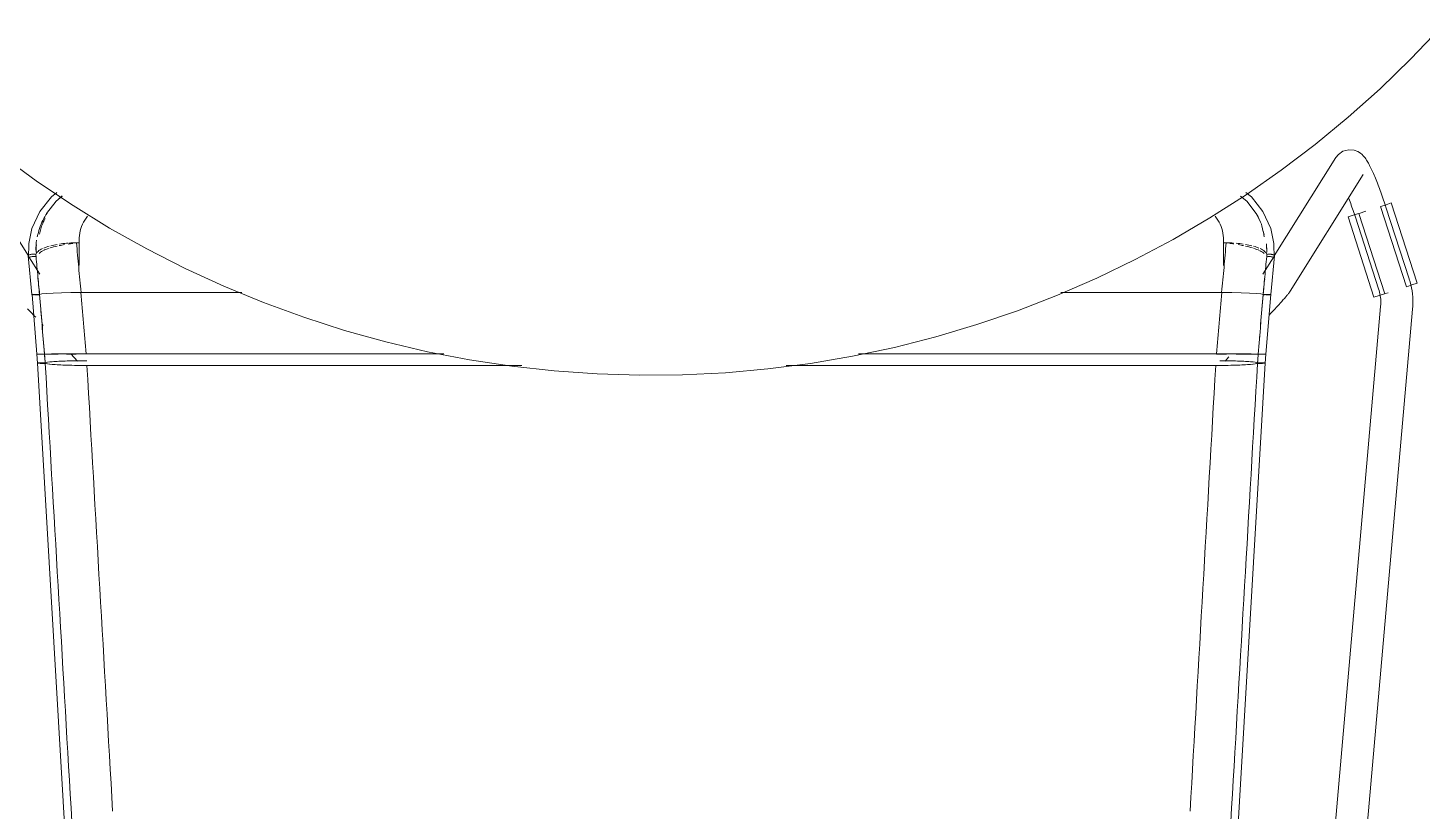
# Model space of a CAD drawing. Header units: millimetres. Extents: x 155927 to 326028, y -36033 to 97293.
# Drawn here: x 173198 to 173719, y 11742 to 12035 of the extents above; entities that cross this region are included whole.
import ezdxf

# ---------------------------------------------------------------- set-up
doc = ezdxf.new("R2010")
doc.units = ezdxf.units.MM
doc.header["$MEASUREMENT"] = 0
doc.layers.add('I-FURN', color=8, linetype='CONTINUOUS', lineweight=9)

msp = doc.modelspace()

# ---------------------------------------------------------------- linework, layer by layer
at = {"layer": 'I-FURN'}
for p, q in [((173715.2, 12023.39), (173726.24, 12034.97)), ((173703.7, 12012.26), (173715.2, 12023.39)), ((173691.77, 12001.61), (173703.7, 12012.26)), ((173679.42, 11991.43), (173691.77, 12001.61)), ((173666.68, 11981.76), (173679.42, 11991.43)), ((173198.42, 11949.76), (173175.39, 11986.53)), ((173188.95, 11986.92), (173201.87, 11977.48)), ((173687.17, 11986.53), (173664.14, 11949.76)), ((173688.07, 11987.65), (173687.17, 11986.53)), ((173688.07, 11987.65), (173689.8, 11988.88)), ((173689.8, 11988.88), (173692.03, 11989.46)), ((173692.03, 11989.46), (173694, 11989.29)), ((173694, 11989.29), (173695.38, 11988.77)), ((173695.38, 11988.77), (173696.29, 11988.2)), ((173696.29, 11988.2), (173696.92, 11987.68)), ((173696.92, 11987.68), (173697.39, 11987.22)), ((173697.39, 11987.22), (173697.76, 11986.79)), ((173697.76, 11986.79), (173698.07, 11986.39)), ((173698.07, 11986.39), (173698.35, 11986)), ((173653.56, 11972.6), (173666.68, 11981.76)), ((173698.35, 11986), (173698.6, 11985.61)), ((173698.6, 11985.61), (173698.84, 11985.22)), ((173698.84, 11985.22), (173699.08, 11984.82)), ((173699.08, 11984.82), (173699.31, 11984.41)), ((173699.31, 11984.41), (173699.54, 11983.98)), ((173699.54, 11983.98), (173699.77, 11983.54)), ((173699.77, 11983.54), (173700, 11983.09)), ((173700, 11983.09), (173700.23, 11982.61)), ((173700.23, 11982.61), (173700.46, 11982.12)), ((173700.46, 11982.12), (173700.7, 11981.61)), ((173700.7, 11981.61), (173700.93, 11981.08)), ((173700.93, 11981.08), (173701.17, 11980.54)), ((173201.87, 11977.48), (173215.16, 11968.57)), ((173670.04, 11936.57), (173697.34, 11980.16)), ((173701.17, 11980.54), (173701.42, 11979.98)), ((173701.42, 11979.98), (173701.66, 11979.4)), ((173701.66, 11979.4), (173701.91, 11978.8)), ((173701.91, 11978.8), (173702.16, 11978.19)), ((173702.16, 11978.19), (173702.41, 11977.57)), ((173702.41, 11977.57), (173702.66, 11976.93)), ((173702.66, 11976.93), (173702.91, 11976.27)), ((173702.91, 11976.27), (173703.17, 11975.61)), ((173207.01, 11971.86), (173202.68, 11966.33)), ((173209.07, 11973.5), (173207.01, 11971.86)), ((173211.09, 11972.15), (173208.75, 11970.19)), ((173640.08, 11963.98), (173653.56, 11972.6)), ((173651.47, 11972.15), (173653.81, 11970.19)), ((173653.49, 11973.5), (173655.55, 11971.86)), ((173655.55, 11971.86), (173659.88, 11966.33)), ((173691.98, 11971.27), (173692.21, 11970.65)), ((173692.21, 11970.65), (173692.45, 11970.01)), ((173703.17, 11975.61), (173703.42, 11974.93)), ((173703.42, 11974.93), (173703.68, 11974.24)), ((173703.68, 11974.24), (173703.93, 11973.54)), ((173703.93, 11973.54), (173704.19, 11972.84)), ((173704.19, 11972.84), (173704.44, 11972.12)), ((173704.44, 11972.12), (173704.69, 11971.4)), ((173704.69, 11971.4), (173704.94, 11970.67)), ((173704.94, 11970.67), (173705.19, 11969.94)), ((173202.68, 11966.33), (173199.77, 11960.01)), ((173205.25, 11965.62), (173203.34, 11961.93)), ((173208.75, 11970.19), (173205.25, 11965.62)), ((173215.16, 11968.57), (173228.79, 11960.2)), ((173653.81, 11970.19), (173657.31, 11965.62)), ((173657.31, 11965.62), (173659.22, 11961.93)), ((173659.88, 11966.33), (173662.79, 11960.01)), ((173692.45, 11970.01), (173692.68, 11969.37)), ((173692.68, 11969.37), (173692.92, 11968.71)), ((173692.92, 11968.71), (173693.15, 11968.04)), ((173693.15, 11968.04), (173693.39, 11967.37)), ((173693.39, 11967.37), (173693.62, 11966.69)), ((173693.62, 11966.69), (173693.85, 11966.01)), ((173693.65, 11964.98), (173695.62, 11965.61)), ((173693.85, 11966.01), (173694.08, 11965.32)), ((173705.43, 11935.64), (173695.74, 11965.65)), ((173698.32, 11966.48), (173695.84, 11965.68)), ((173703.81, 11968.26), (173713.5, 11938.25)), ((173703.93, 11968.29), (173705.9, 11968.93)), ((173705.19, 11969.94), (173705.44, 11969.2)), ((173705.44, 11969.2), (173705.68, 11968.46)), ((173705.68, 11968.46), (173705.83, 11968.01)), ((173714.54, 11941.19), (173705.83, 11968.01)), ((173705.9, 11968.93), (173707.86, 11969.56)), ((173707.86, 11969.56), (173717.54, 11939.55)), ((173228.79, 11960.2), (173242.75, 11952.37)), ((173626.27, 11955.9), (173640.08, 11963.98)), ((173691.7, 11964.35), (173693.65, 11964.98)), ((173691.7, 11964.35), (173701.39, 11934.34)), ((173694.08, 11965.32), (173694.31, 11964.63)), ((173694.31, 11964.63), (173694.42, 11964.3)), ((173694.42, 11964.3), (173703.13, 11937.49)), ((173199.77, 11960.01), (173198.56, 11954.37)), ((173217.41, 11955.93), (173217.41, 11946.18)), ((173612.15, 11948.39), (173626.27, 11955.9)), ((173645.15, 11946.18), (173645.15, 11955.93)), ((173662.79, 11960.01), (173664, 11954.37)), ((173199.77, 11935.31), (173198.35, 11949.8)), ((173198.56, 11954.37), (173198.47, 11948.91)), ((173216.42, 11954.69), (173217.47, 11954.69)), ((173242.75, 11952.37), (173257.01, 11945.12)), ((173645.09, 11954.69), (173646.14, 11954.69)), ((173662.79, 11935.31), (173664.21, 11949.8)), ((173664, 11954.37), (173664.09, 11948.91)), ((173202.69, 11942.95), (173198.65, 11949.39)), ((173257.01, 11945.12), (173271.54, 11938.44)), ((173597.74, 11941.44), (173612.15, 11948.39)), ((173663.91, 11949.39), (173659.87, 11942.95)), ((173583.06, 11935.07), (173597.74, 11941.44)), ((173714.56, 11941.15), (173714.54, 11941.19)), ((173714.89, 11940.05), (173714.56, 11941.15)), ((173715.17, 11938.95), (173714.89, 11940.05)), ((173717.54, 11939.55), (173715.59, 11938.92)), ((173199.84, 11935.33), (173199.77, 11935.31)), ((173199.77, 11935.31), (173199.84, 11935.28)), ((173199.78, 11935.31), (173199.84, 11935.33)), ((173201.6, 11913.11), (173199.78, 11935.31)), ((173199.84, 11935.28), (173199.78, 11935.31)), ((173200.03, 11935.36), (173199.84, 11935.33)), ((173199.84, 11935.28), (173200.02, 11935.26)), ((173200.03, 11935.26), (173199.84, 11935.28)), ((173200.02, 11935.26), (173200.32, 11935.24)), ((173200.33, 11935.38), (173200.03, 11935.36)), ((173200.03, 11935.36), (173200.33, 11935.38)), ((173200.32, 11935.24), (173200.03, 11935.26)), ((173200.71, 11935.4), (173200.33, 11935.38)), ((173200.33, 11935.38), (173200.71, 11935.4)), ((173200.7, 11935.22), (173201.15, 11935.21)), ((173201.15, 11935.21), (173200.7, 11935.22)), ((173201.16, 11935.41), (173200.71, 11935.4)), ((173200.71, 11935.4), (173201.17, 11935.41)), ((173201.15, 11935.21), (173201.64, 11935.2)), ((173201.64, 11935.2), (173201.15, 11935.21)), ((173201.65, 11935.41), (173201.16, 11935.41)), ((173201.17, 11935.41), (173201.66, 11935.41)), ((173201.64, 11935.2), (173202.14, 11935.21)), ((173202.14, 11935.21), (173201.64, 11935.2)), ((173202.15, 11935.41), (173201.65, 11935.41)), ((173201.66, 11935.41), (173202.16, 11935.41)), ((173202.14, 11935.21), (173202.61, 11935.21)), ((173202.61, 11935.21), (173202.14, 11935.21)), ((173202.62, 11935.4), (173202.15, 11935.41)), ((173202.16, 11935.41), (173202.63, 11935.4)), ((173203.51, 11935.59), (173202.62, 11935.4)), ((173202.63, 11935.4), (173203.51, 11935.59)), ((173203.51, 11935.59), (173205.23, 11935.77)), ((173205.25, 11935.77), (173203.51, 11935.59)), ((173205.25, 11935.77), (173207.69, 11935.92)), ((173207.73, 11935.92), (173205.25, 11935.77)), ((173207.72, 11935.92), (173210.76, 11936.04)), ((173210.83, 11936.04), (173207.73, 11935.92)), ((173210.82, 11936.04), (173214.27, 11936.11)), ((173214.36, 11936.11), (173210.83, 11936.04)), ((173214.36, 11936.11), (173218, 11936.14)), ((173218.12, 11936.14), (173214.36, 11936.11)), ((173278.24, 11936.14), (173218.12, 11936.14)), ((173218.12, 11936.14), (173278.24, 11936.14)), ((173271.54, 11938.44), (173286.34, 11932.34)), ((173568.14, 11929.3), (173583.06, 11935.07)), ((173644.44, 11936.14), (173584.32, 11936.14)), ((173584.32, 11936.14), (173644.44, 11936.14)), ((173648.2, 11936.11), (173644.44, 11936.14)), ((173644.56, 11936.14), (173648.2, 11936.11)), ((173648.29, 11936.11), (173651.74, 11936.04)), ((173651.73, 11936.04), (173648.3, 11936.11)), ((173654.83, 11935.92), (173651.73, 11936.04)), ((173651.8, 11936.04), (173654.84, 11935.92)), ((173657.31, 11935.77), (173654.83, 11935.92)), ((173654.87, 11935.92), (173657.31, 11935.77)), ((173659.05, 11935.59), (173657.31, 11935.77)), ((173657.33, 11935.77), (173659.05, 11935.59)), ((173659.05, 11935.59), (173659.93, 11935.4)), ((173659.94, 11935.4), (173659.05, 11935.59)), ((173659.93, 11935.4), (173660.4, 11935.41)), ((173660.41, 11935.41), (173659.94, 11935.4)), ((173659.95, 11935.21), (173660.42, 11935.21)), ((173660.42, 11935.21), (173659.95, 11935.21)), ((173660.4, 11935.41), (173660.9, 11935.41)), ((173660.91, 11935.41), (173660.41, 11935.41)), ((173660.9, 11935.41), (173661.39, 11935.41)), ((173661.4, 11935.41), (173660.91, 11935.41)), ((173660.92, 11935.2), (173661.41, 11935.21)), ((173661.41, 11935.21), (173660.92, 11935.2)), ((173660.96, 11913.11), (173662.78, 11935.31)), ((173661.39, 11935.41), (173661.85, 11935.4)), ((173661.85, 11935.4), (173661.4, 11935.41)), ((173661.41, 11935.21), (173661.86, 11935.22)), ((173661.86, 11935.22), (173661.41, 11935.21)), ((173662.23, 11935.38), (173661.85, 11935.4)), ((173661.85, 11935.4), (173662.23, 11935.38)), ((173661.86, 11935.22), (173662.24, 11935.24)), ((173662.24, 11935.24), (173661.86, 11935.22)), ((173662.53, 11935.36), (173662.23, 11935.38)), ((173662.23, 11935.38), (173662.53, 11935.36)), ((173662.24, 11935.24), (173662.54, 11935.26)), ((173662.53, 11935.26), (173662.24, 11935.24)), ((173662.72, 11935.33), (173662.53, 11935.36)), ((173662.72, 11935.28), (173662.53, 11935.26)), ((173662.54, 11935.26), (173662.72, 11935.28)), ((173662.72, 11935.33), (173662.78, 11935.31)), ((173662.79, 11935.31), (173662.72, 11935.33)), ((173662.72, 11935.28), (173662.79, 11935.31)), ((173662.78, 11935.31), (173662.72, 11935.28)), ((173668.28, 11934.33), (173668.03, 11934.05)), ((173668.51, 11934.6), (173668.28, 11934.33)), ((173668.72, 11934.85), (173668.51, 11934.6)), ((173668.92, 11935.09), (173668.72, 11934.85)), ((173669.11, 11935.32), (173668.92, 11935.09)), ((173669.29, 11935.54), (173669.11, 11935.32)), ((173669.47, 11935.76), (173669.29, 11935.54)), ((173669.64, 11935.99), (173669.47, 11935.76)), ((173669.82, 11936.25), (173669.64, 11935.99)), ((173670.04, 11936.57), (173669.82, 11936.25)), ((173703.34, 11934.97), (173701.39, 11934.34)), ((173703.13, 11937.49), (173703.32, 11936.85)), ((173703.32, 11936.85), (173703.49, 11936.21)), ((173705.31, 11935.61), (173703.34, 11934.97)), ((173703.49, 11936.21), (173703.63, 11935.56)), ((173703.63, 11935.56), (173703.74, 11934.91)), ((173703.74, 11934.91), (173703.83, 11934.26)), ((173703.83, 11934.26), (173703.9, 11933.6)), ((173706.69, 11936.05), (173705.53, 11935.68)), ((173715.59, 11938.92), (173713.62, 11938.29)), ((173715.41, 11937.83), (173715.17, 11938.95)), ((173715.61, 11936.7), (173715.41, 11937.83)), ((173715.76, 11935.57), (173715.61, 11936.7)), ((173715.87, 11934.43), (173715.76, 11935.57)), ((173715.93, 11933.29), (173715.87, 11934.43)), ((173198.13, 11930.06), (173198.53, 11929.63)), ((173198.53, 11929.63), (173198.95, 11929.18)), ((173198.95, 11929.18), (173199.37, 11928.73)), ((173286.34, 11932.34), (173301.36, 11926.84)), ((173553, 11924.13), (173568.14, 11929.3)), ((173663.61, 11929.18), (173663.19, 11928.73)), ((173664.03, 11929.63), (173663.61, 11929.18)), ((173664.43, 11930.06), (173664.03, 11929.63)), ((173664.82, 11930.49), (173664.43, 11930.06)), ((173665.2, 11930.9), (173664.82, 11930.49)), ((173665.57, 11931.3), (173665.2, 11930.9)), ((173665.93, 11931.69), (173665.57, 11931.3)), ((173666.27, 11932.07), (173665.93, 11931.69)), ((173666.6, 11932.44), (173666.27, 11932.07)), ((173703.88, 11930.92), (173666.58, 11506.42)), ((173666.91, 11932.79), (173666.6, 11932.44)), ((173667.22, 11933.12), (173666.91, 11932.79)), ((173667.5, 11933.45), (173667.22, 11933.12)), ((173667.78, 11933.75), (173667.5, 11933.45)), ((173668.03, 11934.05), (173667.78, 11933.75)), ((173676.88, 11486.55), (173715.83, 11929.87)), ((173703.92, 11931.61), (173703.88, 11930.95)), ((173703.88, 11930.95), (173703.88, 11930.92)), ((173703.9, 11933.6), (173703.93, 11932.94)), ((173703.94, 11932.27), (173703.92, 11931.61)), ((173703.93, 11932.94), (173703.94, 11932.27)), ((173715.83, 11929.87), (173715.91, 11931.01)), ((173715.91, 11931.01), (173715.94, 11932.15)), ((173715.94, 11932.15), (173715.93, 11933.29)), ((173199.37, 11928.73), (173199.8, 11928.27)), ((173199.8, 11928.27), (173200.24, 11927.8)), ((173200.24, 11927.8), (173200.69, 11927.32)), ((173200.69, 11927.32), (173201.15, 11926.84)), ((173203.5, 11924.35), (173203.99, 11923.84)), ((173301.36, 11926.84), (173316.59, 11921.95)), ((173537.67, 11919.56), (173553, 11924.13)), ((173662.76, 11928.27), (173662.32, 11927.8)), ((173663.19, 11928.73), (173662.76, 11928.27)), ((173316.59, 11921.95), (173332.01, 11917.67)), ((173522.16, 11915.62), (173537.67, 11919.56)), ((173332.01, 11917.67), (173347.58, 11914.01)), ((173347.58, 11914.01), (173363.29, 11910.98)), ((173506.51, 11912.3), (173522.16, 11915.62)), ((173201.6, 11913.11), (173201.87, 11909.75)), ((173201.67, 11913.1), (173201.6, 11913.11)), ((173201.6, 11913.11), (173201.67, 11913.11)), ((173201.67, 11913.11), (173201.6, 11913.11)), ((173201.6, 11913.11), (173201.67, 11913.1)), ((173201.67, 11913.11), (173201.86, 11913.11)), ((173201.85, 11913.11), (173201.67, 11913.11)), ((173201.86, 11913.1), (173201.67, 11913.1)), ((173201.67, 11913.1), (173201.86, 11913.1)), ((173202.15, 11913.11), (173201.85, 11913.11)), ((173201.86, 11913.11), (173202.15, 11913.11)), ((173202.15, 11913.1), (173201.86, 11913.1)), ((173201.86, 11913.1), (173202.15, 11913.1)), ((173201.94, 11909.78), (173201.88, 11909.75)), ((173221.16, 11577.84), (173201.88, 11909.75)), ((173201.88, 11909.75), (173201.94, 11909.72)), ((173202.13, 11909.8), (173201.94, 11909.78)), ((173201.94, 11909.72), (173202.13, 11909.69)), ((173202.43, 11909.82), (173202.13, 11909.8)), ((173202.13, 11909.69), (173202.42, 11909.67)), ((173202.15, 11913.11), (173202.53, 11913.11)), ((173202.53, 11913.11), (173202.15, 11913.11)), ((173202.54, 11913.1), (173202.15, 11913.1)), ((173202.15, 11913.1), (173202.53, 11913.1)), ((173202.42, 11909.67), (173202.8, 11909.65)), ((173202.81, 11909.84), (173202.43, 11909.82)), ((173202.53, 11913.11), (173202.98, 11913.11)), ((173202.98, 11913.11), (173202.53, 11913.11)), ((173202.53, 11913.1), (173202.99, 11913.1)), ((173202.99, 11913.1), (173202.54, 11913.1)), ((173202.8, 11909.65), (173203.25, 11909.64)), ((173203.26, 11909.85), (173202.81, 11909.84)), ((173202.98, 11913.11), (173203.47, 11913.11)), ((173203.47, 11913.11), (173202.98, 11913.11)), ((173203.48, 11913.1), (173202.99, 11913.1)), ((173202.99, 11913.1), (173203.48, 11913.1)), ((173203.25, 11909.64), (173203.74, 11909.64)), ((173203.75, 11909.86), (173203.26, 11909.85)), ((173203.47, 11913.11), (173203.97, 11913.11)), ((173203.97, 11913.11), (173203.47, 11913.11)), ((173203.98, 11913.1), (173203.48, 11913.1)), ((173203.48, 11913.1), (173203.97, 11913.1)), ((173203.74, 11909.64), (173204.24, 11909.64)), ((173204.25, 11909.86), (173203.75, 11909.86)), ((173203.97, 11913.11), (173204.44, 11913.11)), ((173204.44, 11913.11), (173203.97, 11913.11)), ((173203.97, 11913.1), (173204.44, 11913.1)), ((173204.45, 11913.1), (173203.98, 11913.1)), ((173204.24, 11909.64), (173204.71, 11909.65)), ((173204.72, 11909.85), (173204.25, 11909.86)), ((173204.44, 11913.11), (173205.33, 11913.13)), ((173205.32, 11913.13), (173204.44, 11913.11)), ((173204.71, 11909.65), (173205.6, 11909.44)), ((173205.62, 11910.06), (173204.72, 11909.85)), ((173207.07, 11913.14), (173205.32, 11913.13)), ((173205.33, 11913.13), (173207.07, 11913.14)), ((173207.1, 11913.07), (173205.34, 11913.08)), ((173205.34, 11913.08), (173207.09, 11913.07)), ((173205.6, 11909.44), (173207.35, 11909.24)), ((173207.37, 11910.25), (173205.62, 11910.06)), ((173209.58, 11913.15), (173207.07, 11913.14)), ((173207.08, 11913.14), (173209.57, 11913.15)), ((173207.09, 11913.07), (173209.59, 11913.06)), ((173209.59, 11913.06), (173207.1, 11913.07)), ((173207.35, 11909.24), (173209.85, 11909.08)), ((173209.87, 11910.41), (173207.37, 11910.25)), ((173209.58, 11913.15), (173212.71, 11913.16)), ((173212.71, 11913.16), (173209.58, 11913.15)), ((173209.85, 11909.08), (173212.98, 11908.96)), ((173212.99, 11910.54), (173209.87, 11910.41)), ((173212.71, 11913.16), (173216.28, 11913.17)), ((173216.28, 11913.17), (173212.71, 11913.16)), ((173212.71, 11913.05), (173216.27, 11913.04)), ((173216.27, 11913.04), (173212.72, 11913.05)), ((173212.98, 11908.96), (173216.54, 11908.88)), ((173216.54, 11910.61), (173212.99, 11910.54)), ((173214.27, 11913.17), (173216.84, 11910.49)), ((173216.28, 11913.17), (173220.06, 11913.17)), ((173220.06, 11913.17), (173216.28, 11913.17)), ((173220.22, 11910.64), (173216.54, 11910.61)), ((173216.54, 11908.88), (173220.33, 11908.85)), ((173220.06, 11913.17), (173353.7, 11913.17)), ((173353.7, 11913.17), (173220.06, 11913.17)), ((173220.33, 11908.85), (173382.93, 11908.85)), ((173382.93, 11908.85), (173220.33, 11908.85)), ((173363.29, 11910.98), (173379.11, 11908.57)), ((173379.11, 11908.57), (173395.01, 11906.81)), ((173474.87, 11907.54), (173490.74, 11909.6)), ((173481.66, 11908.85), (173642.23, 11908.85)), ((173642.23, 11908.85), (173481.66, 11908.85)), ((173490.74, 11909.6), (173506.51, 11912.3)), ((173508.76, 11913.17), (173642.5, 11913.17)), ((173642.5, 11913.17), (173508.76, 11913.17)), ((173641.4, 11577.84), (173660.68, 11909.75)), ((173642.23, 11908.85), (173646.02, 11908.88)), ((173642.5, 11913.17), (173646.28, 11913.17)), ((173646.28, 11913.17), (173642.5, 11913.17)), ((173646.29, 11913.04), (173642.51, 11913.04)), ((173642.51, 11913.04), (173646.29, 11913.04)), ((173646.02, 11910.61), (173643.77, 11910.64)), ((173645.72, 11910.49), (173647.19, 11912.02)), ((173649.57, 11910.54), (173646.02, 11910.61)), ((173646.02, 11908.88), (173649.58, 11908.96)), ((173646.28, 11913.17), (173649.85, 11913.16)), ((173649.85, 11913.16), (173646.28, 11913.17)), ((173652.69, 11910.41), (173649.57, 11910.54)), ((173649.58, 11908.96), (173652.71, 11909.08)), ((173652.97, 11913.06), (173649.84, 11913.05)), ((173649.85, 11913.16), (173652.98, 11913.15)), ((173652.98, 11913.15), (173649.85, 11913.16)), ((173649.85, 11913.05), (173652.97, 11913.06)), ((173655.19, 11910.25), (173652.69, 11910.41)), ((173652.71, 11909.08), (173655.21, 11909.24)), ((173655.46, 11913.07), (173652.97, 11913.06)), ((173652.97, 11913.06), (173655.47, 11913.07)), ((173655.49, 11913.14), (173652.98, 11913.15)), ((173652.99, 11913.15), (173655.48, 11913.14)), ((173656.94, 11910.06), (173655.19, 11910.25)), ((173655.21, 11909.24), (173656.96, 11909.44)), ((173657.22, 11913.08), (173655.46, 11913.07)), ((173655.47, 11913.07), (173657.22, 11913.08)), ((173655.49, 11913.14), (173657.23, 11913.13)), ((173657.24, 11913.13), (173655.49, 11913.14)), ((173657.84, 11909.85), (173656.94, 11910.06)), ((173656.96, 11909.44), (173657.85, 11909.65)), ((173657.23, 11913.13), (173658.12, 11913.11)), ((173658.12, 11913.11), (173657.24, 11913.13)), ((173658.31, 11909.86), (173657.84, 11909.85)), ((173657.85, 11909.65), (173658.32, 11909.64)), ((173658.58, 11913.1), (173658.11, 11913.1)), ((173658.12, 11913.11), (173658.59, 11913.11)), ((173658.59, 11913.11), (173658.12, 11913.11)), ((173658.12, 11913.1), (173658.59, 11913.1)), ((173658.81, 11909.86), (173658.31, 11909.86)), ((173658.32, 11909.64), (173658.82, 11909.64)), ((173659.08, 11913.1), (173658.58, 11913.1)), ((173658.59, 11913.11), (173659.09, 11913.11)), ((173659.09, 11913.11), (173658.59, 11913.11)), ((173658.59, 11913.1), (173659.08, 11913.1)), ((173659.3, 11909.85), (173658.81, 11909.86)), ((173658.82, 11909.64), (173659.31, 11909.64)), ((173659.57, 11913.1), (173659.08, 11913.1)), ((173659.08, 11913.1), (173659.57, 11913.1)), ((173659.09, 11913.11), (173659.58, 11913.11)), ((173659.58, 11913.11), (173659.09, 11913.11)), ((173659.75, 11909.84), (173659.3, 11909.85)), ((173659.31, 11909.64), (173659.76, 11909.65)), ((173660.02, 11913.1), (173659.57, 11913.1)), ((173659.57, 11913.1), (173660.03, 11913.1)), ((173659.58, 11913.11), (173660.03, 11913.11)), ((173660.03, 11913.11), (173659.58, 11913.11)), ((173660.13, 11909.82), (173659.75, 11909.84)), ((173659.76, 11909.65), (173660.14, 11909.67)), ((173660.41, 11913.1), (173660.02, 11913.1)), ((173660.03, 11913.11), (173660.41, 11913.11)), ((173660.41, 11913.11), (173660.03, 11913.11)), ((173660.03, 11913.1), (173660.41, 11913.1)), ((173660.43, 11909.8), (173660.13, 11909.82)), ((173660.14, 11909.67), (173660.43, 11909.69)), ((173660.41, 11913.11), (173660.7, 11913.11)), ((173660.71, 11913.11), (173660.41, 11913.11)), ((173660.62, 11909.78), (173660.43, 11909.8)), ((173660.43, 11909.69), (173660.62, 11909.72)), ((173660.68, 11909.75), (173660.62, 11909.78)), ((173660.62, 11909.72), (173660.68, 11909.75)), ((173660.96, 11913.11), (173660.69, 11909.75)), ((173660.89, 11913.11), (173660.96, 11913.11)), ((173660.96, 11913.11), (173660.89, 11913.1)), ((173660.89, 11913.1), (173660.96, 11913.11)), ((173660.96, 11913.11), (173660.89, 11913.11)), ((173395.01, 11906.81), (173410.97, 11905.67)), ((173410.97, 11905.67), (173426.96, 11905.18)), ((173426.96, 11905.18), (173442.96, 11905.33)), ((173442.96, 11905.33), (173458.94, 11906.11)), ((173458.94, 11906.11), (173474.87, 11907.54))]:
    msp.add_line(p, q, dxfattribs=at)
for points in [[(173209.68, 11971.02), (173210.12, 11971.43), (173210.57, 11971.82), (173211.03, 11972.2)], [(173201.22, 11951.89), (173201.23, 11953.15), (173201.33, 11954.41), (173201.51, 11955.65)], [(173217.47, 11954.69), (173217.42, 11955.2), (173217.4, 11955.7), (173217.41, 11956.21)], [(173645.14, 11956.21), (173645.15, 11955.7), (173645.14, 11955.2), (173645.09, 11954.69)], [(173660.4, 11957.6), (173660.2, 11958.33), (173659.97, 11959.04), (173659.7, 11959.75)], [(173201.19, 11950.36), (173201.33, 11950.75), (173201.9, 11951.5), (173203.04, 11952.2), (173203.74, 11952.52)], [(173202.62, 11935.4), (173202.38, 11937.93), (173201.9, 11942.96), (173201.43, 11947.91), (173201.19, 11950.36)], [(173201.42, 11953.87), (173201.31, 11952.98), (173201.29, 11952.08), (173201.29, 11951.18)], [(173203.77, 11951.67), (173203.13, 11951.35), (173202.74, 11951.04), (173202.41, 11950.71)], [(173206.2, 11952.63), (173205.38, 11952.36), (173204.57, 11952.08), (173204.02, 11951.78)], [(173204.19, 11952.72), (173204.78, 11952.97), (173205.44, 11953.2), (173206.17, 11953.41)], [(173209.24, 11953.48), (173208.31, 11953.26), (173207.37, 11953.03), (173206.52, 11952.78)], [(173206.84, 11953.59), (173207.58, 11953.78), (173208.39, 11953.94), (173209.22, 11954.09)], [(173211.9, 11954.01), (173211.21, 11953.89), (173210.56, 11953.76), (173209.9, 11953.62)], [(173215.01, 11954.45), (173214.44, 11954.39), (173213.88, 11954.31), (173213.33, 11954.23)], [(173213.64, 11954.59), (173214.55, 11954.65), (173215.47, 11954.68), (173216.42, 11954.69)], [(173218.12, 11936.14), (173217.81, 11939.27), (173217.22, 11945.52), (173216.68, 11951.66), (173216.42, 11954.69)], [(173644.44, 11936.14), (173644.75, 11939.27), (173645.34, 11945.52), (173645.88, 11951.66), (173646.14, 11954.69)], [(173646.14, 11954.69), (173647.09, 11954.68), (173648.02, 11954.65), (173648.93, 11954.59)], [(173648.98, 11954.27), (173648.5, 11954.34), (173648.03, 11954.39), (173647.55, 11954.44)], [(173649.86, 11954.52), (173650.76, 11954.45), (173651.64, 11954.35), (173652.49, 11954.22)], [(173652.66, 11953.62), (173652.02, 11953.76), (173651.36, 11953.9), (173650.68, 11954.02)], [(173655.92, 11952.77), (173655.12, 11953.02), (173654.24, 11953.25), (173653.32, 11953.47)], [(173653.34, 11954.09), (173654.18, 11953.94), (173654.99, 11953.78), (173655.73, 11953.59)], [(173658.54, 11951.78), (173657.91, 11952.08), (173657.17, 11952.35), (173656.35, 11952.62)], [(173656.39, 11953.41), (173657.12, 11953.2), (173657.76, 11952.97), (173658.36, 11952.72)], [(173660.36, 11950.71), (173659.95, 11951.03), (173659.43, 11951.36), (173658.79, 11951.67)], [(173658.83, 11952.52), (173659.52, 11952.2), (173660.66, 11951.5), (173661.23, 11950.75), (173661.37, 11950.36)], [(173659.94, 11935.4), (173660.18, 11937.93), (173660.66, 11942.96), (173661.13, 11947.91), (173661.37, 11950.36)], [(173661.2, 11954.35), (173661.28, 11953.54), (173661.29, 11952.71), (173661.29, 11951.88)], [(173661.33, 11951.18), (173661.32, 11951.84), (173661.29, 11952.49), (173661.22, 11953.13)], [(173664.03, 11949.05), (173663.99, 11949.1), (173663.86, 11949.19), (173663.57, 11949.32), (173663.18, 11949.44), (173662.72, 11949.53), (173662.23, 11949.6), (173661.73, 11949.63), (173661.42, 11949.63), (173661.27, 11949.62)], [(173202.59, 11935.4), (173202.36, 11937.71), (173202.13, 11940.03), (173201.9, 11942.3)], [(173659.95, 11935.21), (173660.15, 11937.23), (173660.35, 11939.25), (173660.55, 11941.25)], [(173202.63, 11935.4), (173202.93, 11931.69), (173203.53, 11924.27), (173204.14, 11916.83), (173204.44, 11913.11)], [(173219.03, 11924.66), (173218.69, 11928.49), (173218.35, 11932.32), (173218, 11936.14)], [(173644.56, 11936.14), (173644.21, 11932.32), (173643.87, 11928.49), (173643.53, 11924.66)], [(173659.93, 11935.4), (173659.63, 11931.69), (173659.03, 11924.27), (173658.42, 11916.83), (173658.12, 11913.11)], [(173659.95, 11935.21), (173659.65, 11931.57), (173659.34, 11927.92), (173659.04, 11924.26)], [(173220.06, 11913.17), (173219.72, 11917), (173219.38, 11920.83), (173219.03, 11924.66)], [(173643.53, 11924.66), (173643.18, 11920.83), (173642.84, 11917), (173642.5, 11913.17)], [(173658.74, 11920.65), (173658.71, 11920.24), (173658.67, 11919.83), (173658.64, 11919.42)], [(173204.71, 11909.65), (173204.66, 11910.23), (173204.57, 11911.38), (173204.48, 11912.54), (173204.44, 11913.11)], [(173204.72, 11909.85), (173204.67, 11910.39), (173204.58, 11911.47), (173204.49, 11912.56), (173204.45, 11913.1)], [(173204.71, 11909.65), (173207.93, 11854.24), (173214.37, 11743.48), (173220.81, 11632.89), (173224.03, 11577.65)], [(173229.92, 11742.36), (173226.72, 11797.82), (173223.52, 11853.33), (173220.33, 11908.85)], [(173642.23, 11908.85), (173639.04, 11853.33), (173635.84, 11797.8), (173632.65, 11742.36)], [(173657.85, 11909.65), (173654.63, 11854.24), (173648.19, 11743.48), (173641.75, 11632.89), (173638.53, 11577.65)], [(173657.84, 11909.85), (173657.89, 11910.39), (173657.98, 11911.47), (173658.07, 11912.56), (173658.11, 11913.1)], [(173657.84, 11909.85), (173658.44, 11909.86), (173659.95, 11909.86), (173660.69, 11909.79), (173660.69, 11909.75)], [(173657.85, 11909.65), (173657.9, 11910.23), (173657.99, 11911.38), (173658.08, 11912.54), (173658.12, 11913.11)]]:
    msp.add_open_spline(points, degree=3, dxfattribs=at)
for points, knots in [([(173201.77, 11956.93), (173202.21, 11959.05), (173203.22, 11962.13), (173204.85, 11964.89), (173205.44, 11965.76)], [0.1763318, 0.1763318, 0.1763318, 0.1763318, 0.3333333, 0.408557, 0.408557, 0.408557, 0.408557]), ([(173657.31, 11965.6), (173657.82, 11964.78), (173659.4, 11962.05), (173660, 11959.07), (173660.28, 11956.97)], [-0.4024189, -0.4024189, -0.4024189, -0.4024189, -0.3333333, -0.1789981, -0.1789981, -0.1789981, -0.1789981]), ([(173204.72, 11963.7), (173204.38, 11963.11), (173203.35, 11961.26), (173202.86, 11959.28), (173202.63, 11957.9)], [0.6175454, 0.6175454, 0.6175454, 0.6175454, 0.6666667, 0.7702374, 0.7702374, 0.7702374, 0.7702374]), ([(173217.47, 11954.69), (173217.25, 11957.08), (173217.88, 11960.68), (173219.81, 11963.68), (173220.58, 11964.58)], [0, 0, 0, 0, 0.3333333, 0.5, 0.5, 0.5, 0.5]), ([(173641.98, 11964.58), (173642.75, 11963.68), (173644.68, 11960.68), (173645.31, 11957.08), (173645.09, 11954.69)], [0.5, 0.5, 0.5, 0.5, 0.6666667, 1, 1, 1, 1]), ([(173198.4, 11949.95), (173198.42, 11949.97), (173198.46, 11950.02), (173198.57, 11950.09), (173198.76, 11950.19), (173199.08, 11950.3), (173199.48, 11950.37), (173199.83, 11950.4), (173200.21, 11950.42), (173200.65, 11950.42), (173201.01, 11950.38), (173201.19, 11950.36)], [0.5555556, 0.5555556, 0.5555556, 0.5555556, 0.5833333, 0.6180556, 0.6527778, 0.7222222, 0.7916667, 0.8263889, 0.8611111, 0.9305556, 1, 1, 1, 1]), ([(173210.07, 11954.22), (173210.92, 11954.35), (173211.99, 11954.48), (173213.11, 11954.55), (173213.32, 11954.56)], [0.7086869, 0.7086869, 0.7086869, 0.7086869, 0.8333333, 0.8609522, 0.8609522, 0.8609522, 0.8609522]), ([(173661.37, 11950.36), (173661.52, 11950.38), (173661.8, 11950.41), (173662.23, 11950.42), (173662.6, 11950.41), (173662.89, 11950.39), (173663.16, 11950.36), (173663.41, 11950.31), (173663.64, 11950.24), (173663.83, 11950.18), (173664.03, 11950.08), (173664.13, 11949.99), (173664.16, 11949.95)], [0, 0, 0, 0, 0.0555556, 0.1111111, 0.1666667, 0.1944444, 0.2222222, 0.2777778, 0.3055556, 0.3333333, 0.3888889, 0.4444444, 0.4444444, 0.4444444, 0.4444444]), ([(173201.29, 11949.62), (173201.07, 11949.63), (173200.58, 11949.63), (173199.83, 11949.54), (173199.16, 11949.39), (173198.73, 11949.21), (173198.57, 11949.1), (173198.53, 11949.05)], [-1, -1, -1, -1, -0.90625, -0.8125, -0.71875, -0.625, -0.5625, -0.5625, -0.5625, -0.5625]), ([(173203.12, 11929.1), (173203.25, 11927.46), (173203.69, 11922.21), (173204.13, 11916.96), (173204.42, 11913.35)], [0.2766114, 0.2766114, 0.2766114, 0.2766114, 0.5, 0.9886614, 0.9886614, 0.9886614, 0.9886614]), ([(173201.87, 11909.75), (173201.87, 11909.77), (173202.01, 11909.79), (173202.41, 11909.83), (173202.79, 11909.84), (173203.25, 11909.85), (173203.75, 11909.86), (173204.25, 11909.86), (173204.57, 11909.85), (173204.72, 11909.85)], [-0.5, -0.5, -0.5, -0.5, -0.375, -0.3125, -0.25, -0.1875, -0.125, -0.0625, 0, 0, 0, 0]), ([(173204.71, 11909.65), (173204.49, 11909.64), (173203.99, 11909.63), (173203.36, 11909.64), (173202.9, 11909.65), (173202.49, 11909.66), (173202.03, 11909.7), (173201.87, 11909.73), (173201.87, 11909.75)], [-1, -1, -1, -1, -0.90625, -0.8125, -0.765625, -0.71875, -0.625, -0.501507, -0.501507, -0.501507, -0.501507]), ([(173220.33, 11908.85), (173219.05, 11908.85), (173216.5, 11908.87), (173212.9, 11908.95), (173209.73, 11909.07), (173206.37, 11909.29), (173204.99, 11909.5), (173204.71, 11909.65)], [-1, -1, -1, -1, -0.833333, -0.666667, -0.5, -0.333333, 0, 0, 0, 0]), ([(173204.72, 11909.85), (173205.01, 11909.99), (173206.4, 11910.2), (173209.75, 11910.42), (173212.91, 11910.54), (173216.47, 11910.62), (173218.98, 11910.64), (173220.22, 11910.64)], [-1, -1, -1, -1, -0.6666667, -0.5, -0.3333333, -0.1666667, -0.003964, -0.003964, -0.003964, -0.003964]), ([(173657.85, 11909.65), (173657.57, 11909.5), (173656.19, 11909.29), (173652.83, 11909.07), (173649.66, 11908.95), (173646.06, 11908.87), (173643.51, 11908.85), (173642.23, 11908.85)], [-1, -1, -1, -1, -0.666667, -0.5, -0.333333, -0.166667, 0, 0, 0, 0]), ([(173643.77, 11910.64), (173645.8, 11910.62), (173649.02, 11910.57), (173652.81, 11910.42), (173656.16, 11910.2), (173657.55, 11909.99), (173657.84, 11909.85)], [-0.9335619, -0.9335619, -0.9335619, -0.9335619, -0.6666667, -0.5, -0.3333333, 0, 0, 0, 0]), ([(173660.69, 11909.75), (173660.69, 11909.73), (173660.55, 11909.7), (173660.16, 11909.67), (173659.77, 11909.65), (173659.32, 11909.64), (173658.82, 11909.64), (173658.32, 11909.64), (173658, 11909.64), (173657.85, 11909.65)], [-0.498493, -0.498493, -0.498493, -0.498493, -0.375, -0.3125, -0.25, -0.1875, -0.125, -0.0625, 0, 0, 0, 0])]:
    msp.add_open_spline(points, degree=3, knots=knots, dxfattribs=at)

doc.saveas('drawing.dxf')
